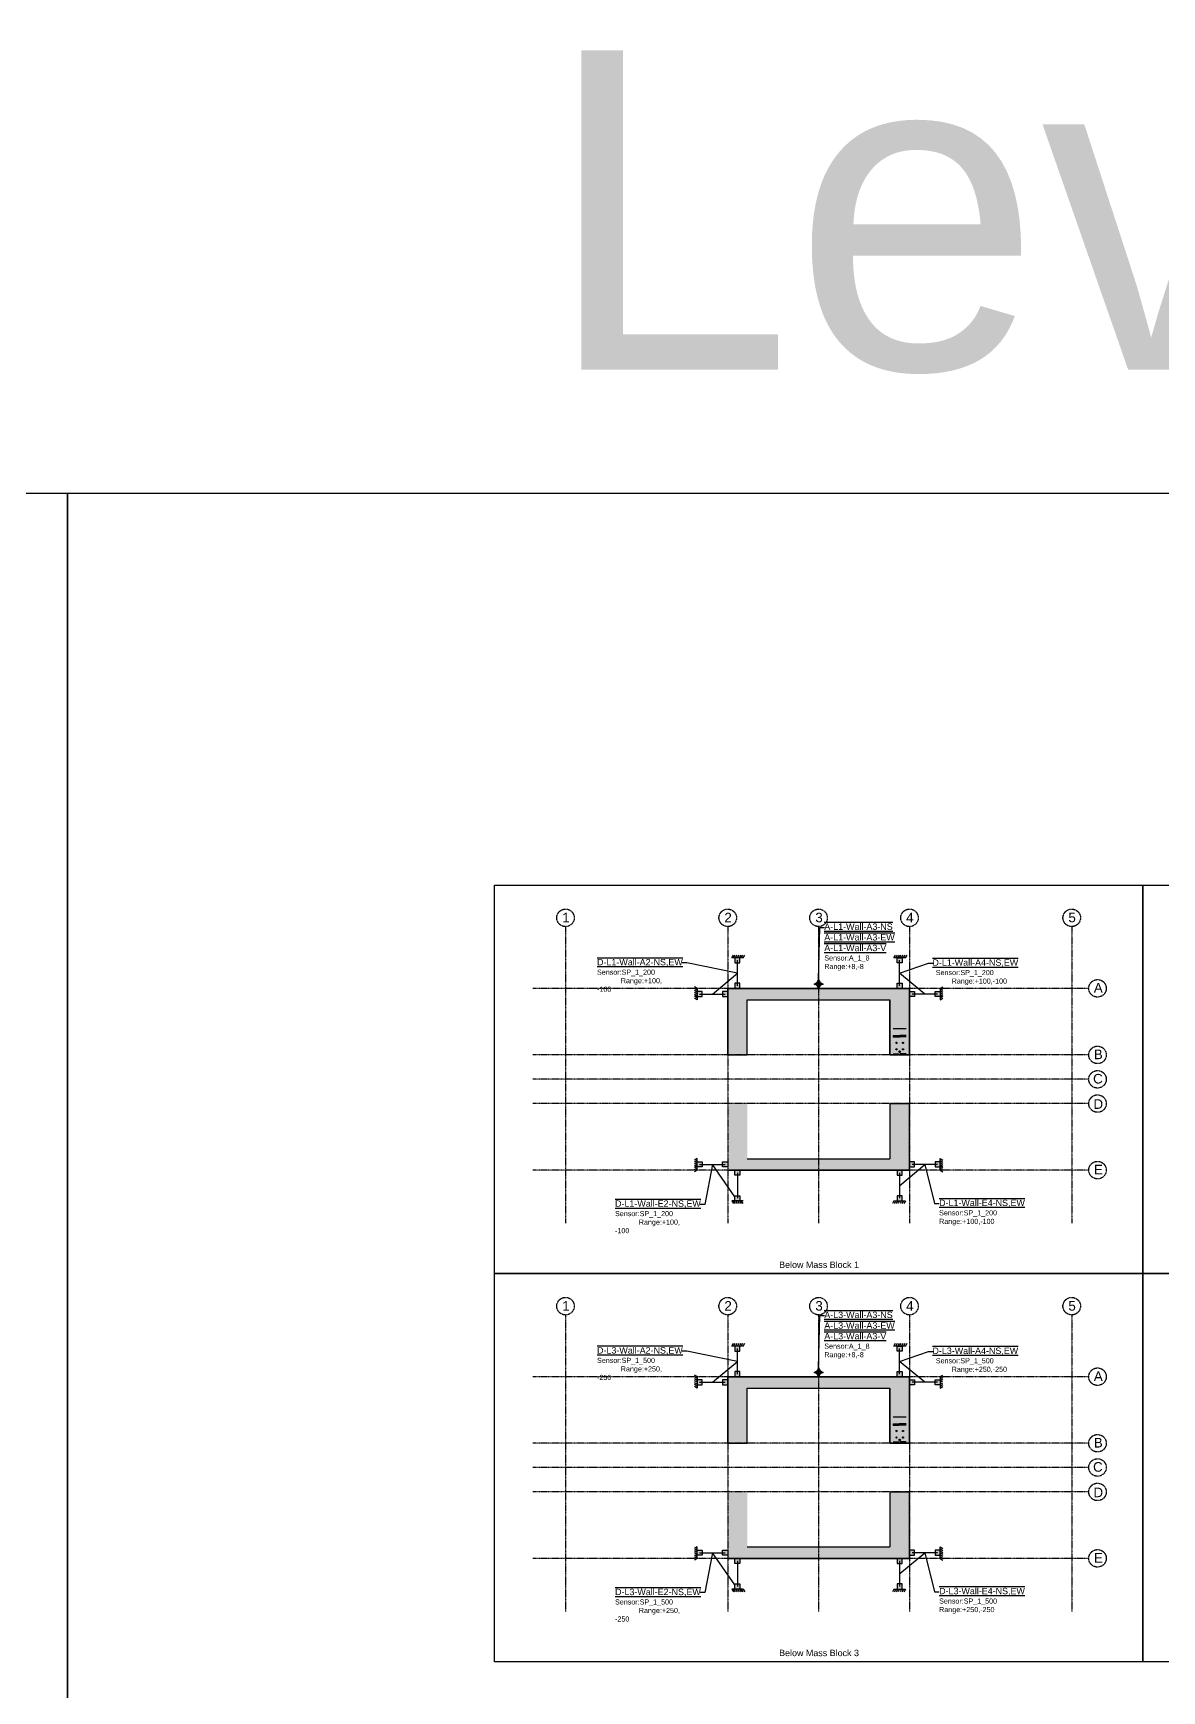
# Model space of a CAD drawing. Header units: millimetres. Extents: x -79526 to 153901, y -45620 to 21119.
# Drawn here: x -42696 to -33860, y 8121 to 21097 of the extents above; entities that cross this region are included whole.
import ezdxf
from ezdxf import colors
from ezdxf.entities.mleader import LeaderData, LeaderLine
from ezdxf.math import Vec2, Vec3

# ---------------------------------------------------------------- set-up
doc = ezdxf.new("R2010")
doc.units = ezdxf.units.MM
doc.header["$MEASUREMENT"] = 0
doc.linetypes.add('CENTER', pattern=[50.8, 31.75, -6.35, 6.35, -6.35])
for name, color, linetype in [('greygrid', 252, 'CENTER'), ('notation', 6, 'Continuous'), ('Note', 7, 'Continuous'), ('Plot', 254, 'Continuous')]:
    doc.layers.add(name, color=color, linetype=linetype)
doc.styles.get("Standard").update_dxf_attribs({"font": 'arial.ttf'})
pattern_1 = [(45, (-51037.34097, -7465.05682), (-0.08838834765, 0.08838834765), [])]
pattern_2 = [(45, (-51037.34097, -10504.51168), (-0.08838834765, 0.08838834765), [])]

msp = doc.modelspace()

# ---------------------------------------------------------------- hatches: boundary and pattern name
h = msp.add_hatch(color=1)
h.dxf.hatch_style = 1
h.paths.add_polyline_path([(-37163, 13620), (-37163, 13660), (-37203, 13660), (-37203, 13620)])
h.paths.add_polyline_path([(-37163, 13820), (-37163, 13860), (-37203, 13860), (-37203, 13820)])
edge = h.paths.add_edge_path()
edge.add_line((-37183, 13640), (-37183, 13840))
h = msp.add_hatch(color=1)
h.dxf.hatch_style = 1
h.paths.add_polyline_path([(-35933, 13620), (-35933, 13660), (-35893, 13660), (-35893, 13620)])
h.paths.add_polyline_path([(-35933, 13820), (-35933, 13860), (-35893, 13860), (-35893, 13820)])
edge = h.paths.add_edge_path()
edge.add_line((-35913, 13640), (-35913, 13840))
h = msp.add_hatch(color=1)
h.dxf.hatch_style = 1
h.paths.add_polyline_path([(-36560, 13666), (-36548, 13688), (-36535, 13666), (-36513, 13654), (-36535, 13641), (-36548, 13620), (-36560, 13641), (-36582, 13654)])
h = msp.add_hatch(color=1)
h.dxf.hatch_style = 1
h.paths.add_polyline_path([(-37499, 13555), (-37459, 13555), (-37459, 13595), (-37499, 13595)])
h.paths.add_polyline_path([(-37299, 13555), (-37259, 13555), (-37259, 13595), (-37299, 13595)])
edge = h.paths.add_edge_path()
edge.add_line((-37479, 13575), (-37279, 13575))
at = {"true_color": 0x939598}
h = msp.add_hatch(dxfattribs=at)
h.set_pattern_fill('ANSI31', color=252)
h.set_pattern_definition(pattern_1)
h.paths.add_polyline_path([(-37106, 13099), (-37106, 13531), (-35989, 13531), (-35989, 13099), (-35836, 13099), (-35836, 13620), (-37259, 13620), (-37259, 13099)])
h = msp.add_hatch(color=1)
h.dxf.hatch_style = 1
h.paths.add_polyline_path([(-35596, 13555), (-35636, 13555), (-35636, 13595), (-35596, 13595)])
h.paths.add_polyline_path([(-35796, 13555), (-35836, 13555), (-35836, 13595), (-35796, 13595)])
edge = h.paths.add_edge_path()
edge.add_line((-35616, 13575), (-35816, 13575))
h = msp.add_hatch(dxfattribs=at)
h.set_pattern_fill('ANSI31', color=252)
h.set_pattern_definition(pattern_1)
h.paths.add_polyline_path([(-37106, 12718), (-37106, 12286), (-35989, 12286), (-35989, 12718), (-35836, 12718), (-35836, 12197), (-37259, 12197), (-37259, 12718)])
h = msp.add_hatch(color=1)
h.dxf.hatch_style = 1
h.paths.add_polyline_path([(-37499, 12262), (-37459, 12262), (-37459, 12222), (-37499, 12222)])
h.paths.add_polyline_path([(-37299, 12262), (-37259, 12262), (-37259, 12222), (-37299, 12222)])
edge = h.paths.add_edge_path()
edge.add_line((-37479, 12242), (-37279, 12242))
h = msp.add_hatch(color=1)
h.dxf.hatch_style = 1
h.paths.add_polyline_path([(-35596, 12262), (-35636, 12262), (-35636, 12222), (-35596, 12222)])
h.paths.add_polyline_path([(-35796, 12262), (-35836, 12262), (-35836, 12222), (-35796, 12222)])
edge = h.paths.add_edge_path()
edge.add_line((-35616, 12242), (-35816, 12242))
h = msp.add_hatch(color=1)
h.dxf.hatch_style = 1
h.paths.add_polyline_path([(-37163, 12197), (-37163, 12157), (-37203, 12157), (-37203, 12197)])
h.paths.add_polyline_path([(-37163, 11997), (-37163, 11957), (-37203, 11957), (-37203, 11997)])
edge = h.paths.add_edge_path()
edge.add_line((-37183, 12177), (-37183, 11977))
h = msp.add_hatch(color=1)
h.dxf.hatch_style = 1
h.paths.add_polyline_path([(-35933, 12197), (-35933, 12157), (-35893, 12157), (-35893, 12197)])
h.paths.add_polyline_path([(-35933, 11997), (-35933, 11957), (-35893, 11957), (-35893, 11997)])
edge = h.paths.add_edge_path()
edge.add_line((-35913, 12177), (-35913, 11977))
h = msp.add_hatch(color=1)
h.dxf.hatch_style = 1
h.paths.add_polyline_path([(-37163, 10580), (-37163, 10620), (-37203, 10620), (-37203, 10580)])
h.paths.add_polyline_path([(-37163, 10780), (-37163, 10820), (-37203, 10820), (-37203, 10780)])
edge = h.paths.add_edge_path()
edge.add_line((-37183, 10600), (-37183, 10800))
h = msp.add_hatch(color=1)
h.dxf.hatch_style = 1
h.paths.add_polyline_path([(-35933, 10580), (-35933, 10620), (-35893, 10620), (-35893, 10580)])
h.paths.add_polyline_path([(-35933, 10780), (-35933, 10820), (-35893, 10820), (-35893, 10780)])
edge = h.paths.add_edge_path()
edge.add_line((-35913, 10600), (-35913, 10800))
h = msp.add_hatch(color=1)
h.dxf.hatch_style = 1
h.paths.add_polyline_path([(-36560, 10627), (-36548, 10648), (-36535, 10627), (-36513, 10614), (-36535, 10602), (-36548, 10580), (-36560, 10602), (-36582, 10614)])
h = msp.add_hatch(color=1)
h.dxf.hatch_style = 1
h.paths.add_polyline_path([(-37499, 10516), (-37459, 10516), (-37459, 10556), (-37499, 10556)])
h.paths.add_polyline_path([(-37299, 10516), (-37259, 10516), (-37259, 10556), (-37299, 10556)])
edge = h.paths.add_edge_path()
edge.add_line((-37479, 10536), (-37279, 10536))
h = msp.add_hatch(dxfattribs=at)
h.set_pattern_fill('ANSI31', color=252)
h.set_pattern_definition(pattern_2)
h.paths.add_polyline_path([(-37106, 10059), (-37106, 10491), (-35989, 10491), (-35989, 10059), (-35836, 10059), (-35836, 10580), (-37259, 10580), (-37259, 10059)])
h = msp.add_hatch(color=1)
h.dxf.hatch_style = 1
h.paths.add_polyline_path([(-35596, 10516), (-35636, 10516), (-35636, 10556), (-35596, 10556)])
h.paths.add_polyline_path([(-35796, 10516), (-35836, 10516), (-35836, 10556), (-35796, 10556)])
edge = h.paths.add_edge_path()
edge.add_line((-35616, 10536), (-35816, 10536))
h = msp.add_hatch(dxfattribs=at)
h.set_pattern_fill('ANSI31', color=252)
h.set_pattern_definition(pattern_2)
h.paths.add_polyline_path([(-37106, 9678), (-37106, 9247), (-35989, 9247), (-35989, 9678), (-35836, 9678), (-35836, 9158), (-37259, 9158), (-37259, 9678)])
h = msp.add_hatch(color=1)
h.dxf.hatch_style = 1
h.paths.add_polyline_path([(-37499, 9222), (-37459, 9222), (-37459, 9182), (-37499, 9182)])
h.paths.add_polyline_path([(-37299, 9222), (-37259, 9222), (-37259, 9182), (-37299, 9182)])
edge = h.paths.add_edge_path()
edge.add_line((-37479, 9202), (-37279, 9202))
h = msp.add_hatch(color=1)
h.dxf.hatch_style = 1
h.paths.add_polyline_path([(-35596, 9222), (-35636, 9222), (-35636, 9182), (-35596, 9182)])
h.paths.add_polyline_path([(-35796, 9222), (-35836, 9222), (-35836, 9182), (-35796, 9182)])
edge = h.paths.add_edge_path()
edge.add_line((-35616, 9202), (-35816, 9202))
h = msp.add_hatch(color=1)
h.dxf.hatch_style = 1
h.paths.add_polyline_path([(-37163, 9158), (-37163, 9118), (-37203, 9118), (-37203, 9158)])
h.paths.add_polyline_path([(-37163, 8958), (-37163, 8918), (-37203, 8918), (-37203, 8958)])
edge = h.paths.add_edge_path()
edge.add_line((-37183, 9138), (-37183, 8938))
h = msp.add_hatch(color=1)
h.dxf.hatch_style = 1
h.paths.add_polyline_path([(-35933, 9158), (-35933, 9118), (-35893, 9118), (-35893, 9158)])
h.paths.add_polyline_path([(-35933, 8958), (-35933, 8918), (-35893, 8918), (-35893, 8958)])
edge = h.paths.add_edge_path()
edge.add_line((-35913, 9138), (-35913, 8938))
at = {"layer": 'Note', "true_color": 0x000000}
h = msp.add_hatch(dxfattribs=at)
h.set_pattern_fill('ANSI31', color=18, angle=360)
h.set_pattern_definition([(45, (-232836.3988, 877690.7706), (-2.24506403, 2.24506403), [])])
h.paths.add_polyline_path([(-35933, 13245, 1), (-35943, 13245, 1)])
h = msp.add_hatch(dxfattribs=at)
h.set_pattern_fill('ANSI31', color=18, angle=360)
h.set_pattern_definition([(45, (-232785.5988, 877690.7706), (-2.24506403, 2.24506403), [])])
h.paths.add_polyline_path([(-35882, 13245, 1), (-35892, 13245, 1)])
h = msp.add_hatch(dxfattribs=at)
h.set_pattern_fill('ANSI31', color=18, angle=360)
h.set_pattern_definition([(45, (-232836.3988, 877741.5706), (-2.24506403, 2.24506403), [])])
h.paths.add_polyline_path([(-35933, 13194, 1), (-35943, 13194, 1)])
h = msp.add_hatch(dxfattribs=at)
h.set_pattern_fill('ANSI31', color=18, angle=360)
h.set_pattern_definition([(45, (-232836.3988, 877792.3706), (-2.24506403, 2.24506403), [])])
h.paths.add_polyline_path([(-35933, 13143, 1), (-35943, 13143, 1)])
h = msp.add_hatch(dxfattribs=at)
h.set_pattern_fill('ANSI31', color=18, angle=360)
h.set_pattern_definition([(45, (-232785.5988, 877741.5706), (-2.24506403, 2.24506403), [])])
h.paths.add_polyline_path([(-35882, 13194, 1), (-35892, 13194, 1)])
h = msp.add_hatch(dxfattribs=at)
h.set_pattern_fill('ANSI31', color=18, angle=360)
h.set_pattern_definition([(45, (-232785.5988, 877792.3706), (-2.24506403, 2.24506403), [])])
h.paths.add_polyline_path([(-35882, 13143, 1), (-35892, 13143, 1)])
h = msp.add_hatch(dxfattribs=at)
h.set_pattern_fill('ANSI31', color=18, angle=360)
h.set_pattern_definition([(45, (-232836.3988, 874651.3157), (-2.24506403, 2.24506403), [])])
h.paths.add_polyline_path([(-35933, 10206, 1), (-35943, 10206, 1)])
h = msp.add_hatch(dxfattribs=at)
h.set_pattern_fill('ANSI31', color=18, angle=360)
h.set_pattern_definition([(45, (-232836.3988, 874702.1157), (-2.24506403, 2.24506403), [])])
h.paths.add_polyline_path([(-35933, 10155, 1), (-35943, 10155, 1)])
h = msp.add_hatch(dxfattribs=at)
h.set_pattern_fill('ANSI31', color=18, angle=360)
h.set_pattern_definition([(45, (-232785.5988, 874651.3157), (-2.24506403, 2.24506403), [])])
h.paths.add_polyline_path([(-35882, 10206, 1), (-35892, 10206, 1)])
h = msp.add_hatch(dxfattribs=at)
h.set_pattern_fill('ANSI31', color=18, angle=360)
h.set_pattern_definition([(45, (-232785.5988, 874702.1157), (-2.24506403, 2.24506403), [])])
h.paths.add_polyline_path([(-35882, 10155, 1), (-35892, 10155, 1)])
h = msp.add_hatch(dxfattribs=at)
h.set_pattern_fill('ANSI31', color=18, angle=360)
h.set_pattern_definition([(45, (-232836.3988, 874752.9157), (-2.24506403, 2.24506403), [])])
h.paths.add_polyline_path([(-35933, 10104, 1), (-35943, 10104, 1)])
h = msp.add_hatch(dxfattribs=at)
h.set_pattern_fill('ANSI31', color=18, angle=360)
h.set_pattern_definition([(45, (-232785.5988, 874752.9157), (-2.24506403, 2.24506403), [])])
h.paths.add_polyline_path([(-35882, 10104, 1), (-35892, 10104, 1)])
at = {"layer": 'Plot', "ltscale": 0.1}
h = msp.add_hatch(dxfattribs=at)
h.set_pattern_fill('ANSI31', color=256)
h.set_pattern_definition([(45, (-429112.5078, -179765.0213), (-2.24506403, 2.24506403), [])])
h.paths.add_polyline_path([(-35906, 13245, 1), (-35919, 13245, 1)])
h = msp.add_hatch(dxfattribs=at)
h.set_pattern_fill('ANSI31', color=256)
h.set_pattern_definition([(45, (-429112.5078, -179885.6713), (-2.24506403, 2.24506403), [])])
h.paths.add_polyline_path([(-35906, 13124, 1), (-35919, 13124, 1)])
h = msp.add_hatch(dxfattribs=at)
h.set_pattern_fill('ANSI31', color=256)
h.set_pattern_definition([(45, (-429112.5078, -182804.476), (-2.24506403, 2.24506403), [])])
h.paths.add_polyline_path([(-35906, 10206, 1), (-35919, 10206, 1)])
h = msp.add_hatch(dxfattribs=at)
h.set_pattern_fill('ANSI31', color=256)
h.set_pattern_definition([(45, (-429112.5078, -182925.126), (-2.24506403, 2.24506403), [])])
h.paths.add_polyline_path([(-35906, 10085, 1), (-35919, 10085, 1)])

# ---------------------------------------------------------------- linework, layer by layer
at = {"color": 1}
for p, q in [((-37228, 13860), (-37215, 13881)), ((-37183, 13860), (-37228, 13860)), ((-37213, 13860), (-37200, 13881)), ((-37198, 13860), (-37185, 13881)), ((-37183, 13860), (-37170, 13881)), ((-37138, 13860), (-37183, 13860)), ((-37183, 13640), (-37183, 13840)), ((-37168, 13860), (-37155, 13881)), ((-37153, 13860), (-37140, 13881)), ((-37138, 13860), (-37125, 13881)), ((-35958, 13860), (-35945, 13881)), ((-35913, 13860), (-35958, 13860)), ((-35943, 13860), (-35930, 13881)), ((-35928, 13860), (-35915, 13881)), ((-35913, 13860), (-35900, 13881)), ((-35868, 13860), (-35913, 13860)), ((-35913, 13640), (-35913, 13840)), ((-35898, 13860), (-35885, 13881)), ((-35883, 13860), (-35870, 13881)), ((-35868, 13860), (-35855, 13881)), ((-37499, 13620), (-37520, 13633)), ((-35596, 13620), (-35575, 13633)), ((-37499, 13605), (-37520, 13618)), ((-37499, 13590), (-37520, 13603)), ((-37499, 13575), (-37520, 13588)), ((-37499, 13560), (-37520, 13573)), ((-37499, 13545), (-37520, 13558)), ((-37499, 13530), (-37520, 13543)), ((-37499, 13620), (-37499, 13575)), ((-37499, 13575), (-37499, 13530)), ((-37479, 13575), (-37329, 13575)), ((-37479, 13575), (-37279, 13575)), ((-35616, 13575), (-35816, 13575)), ((-35616, 13575), (-35766, 13575)), ((-35596, 13620), (-35596, 13575)), ((-35596, 13605), (-35575, 13618)), ((-35596, 13590), (-35575, 13603)), ((-35596, 13575), (-35575, 13588)), ((-35596, 13575), (-35596, 13530)), ((-35596, 13560), (-35575, 13573)), ((-35596, 13545), (-35575, 13558)), ((-35596, 13530), (-35575, 13543)), ((-37499, 12287), (-37520, 12274)), ((-37499, 12272), (-37520, 12259)), ((-37499, 12257), (-37520, 12244)), ((-37499, 12242), (-37520, 12229)), ((-37499, 12227), (-37520, 12214)), ((-37499, 12212), (-37520, 12199)), ((-37499, 12242), (-37499, 12287)), ((-37499, 12197), (-37499, 12242)), ((-37479, 12242), (-37329, 12242)), ((-37479, 12242), (-37279, 12242)), ((-35616, 12242), (-35816, 12242)), ((-35616, 12242), (-35766, 12242)), ((-35596, 12242), (-35596, 12287)), ((-35596, 12287), (-35575, 12274)), ((-35596, 12272), (-35575, 12259)), ((-35596, 12257), (-35575, 12244)), ((-35596, 12197), (-35596, 12242)), ((-35596, 12242), (-35575, 12229)), ((-35596, 12227), (-35575, 12214)), ((-35596, 12212), (-35575, 12199)), ((-37499, 12197), (-37520, 12184)), ((-37183, 12177), (-37183, 11977)), ((-35913, 12177), (-35913, 11977)), ((-35596, 12197), (-35575, 12184)), ((-37183, 11957), (-37228, 11957)), ((-37228, 11957), (-37215, 11936)), ((-37213, 11957), (-37200, 11936)), ((-37198, 11957), (-37185, 11936)), ((-37138, 11957), (-37183, 11957)), ((-37183, 11957), (-37170, 11936)), ((-37168, 11957), (-37155, 11936)), ((-37153, 11957), (-37140, 11936)), ((-35958, 11957), (-35970, 11936)), ((-35958, 11957), (-35913, 11957)), ((-35943, 11957), (-35955, 11936)), ((-35928, 11957), (-35940, 11936)), ((-35913, 11957), (-35925, 11936)), ((-35913, 11957), (-35868, 11957)), ((-35898, 11957), (-35910, 11936)), ((-35883, 11957), (-35895, 11936)), ((-35868, 11957), (-35880, 11936)), ((-37228, 10820), (-37215, 10842)), ((-37183, 10820), (-37228, 10820)), ((-37213, 10820), (-37200, 10842)), ((-37198, 10820), (-37185, 10842)), ((-37183, 10820), (-37170, 10842)), ((-37138, 10820), (-37183, 10820)), ((-37183, 10600), (-37183, 10800)), ((-37168, 10820), (-37155, 10842)), ((-37153, 10820), (-37140, 10842)), ((-37138, 10820), (-37125, 10842)), ((-35958, 10820), (-35945, 10842)), ((-35913, 10820), (-35958, 10820)), ((-35943, 10820), (-35930, 10842)), ((-35928, 10820), (-35915, 10842)), ((-35913, 10820), (-35900, 10842)), ((-35868, 10820), (-35913, 10820)), ((-35913, 10600), (-35913, 10800)), ((-35898, 10820), (-35885, 10842)), ((-35883, 10820), (-35870, 10842)), ((-35868, 10820), (-35855, 10842)), ((-37499, 10581), (-37520, 10593)), ((-37499, 10566), (-37520, 10578)), ((-37499, 10551), (-37520, 10563)), ((-37499, 10536), (-37520, 10548)), ((-37499, 10521), (-37520, 10533)), ((-37499, 10506), (-37520, 10518)), ((-37499, 10581), (-37499, 10536)), ((-37499, 10536), (-37499, 10491)), ((-37479, 10536), (-37329, 10536)), ((-37479, 10536), (-37279, 10536)), ((-35616, 10536), (-35816, 10536)), ((-35616, 10536), (-35766, 10536)), ((-35596, 10581), (-35575, 10593)), ((-35596, 10581), (-35596, 10536)), ((-35596, 10566), (-35575, 10578)), ((-35596, 10551), (-35575, 10563)), ((-35596, 10536), (-35575, 10548)), ((-35596, 10536), (-35596, 10491)), ((-35596, 10521), (-35575, 10533)), ((-35596, 10506), (-35575, 10518)), ((-37499, 10491), (-37520, 10503)), ((-35596, 10491), (-35575, 10503)), ((-37499, 9247), (-37520, 9235)), ((-37499, 9232), (-37520, 9220)), ((-37499, 9217), (-37520, 9205)), ((-37499, 9202), (-37499, 9247)), ((-35596, 9202), (-35596, 9247)), ((-35596, 9247), (-35575, 9235)), ((-35596, 9232), (-35575, 9220)), ((-35596, 9217), (-35575, 9205)), ((-37499, 9202), (-37520, 9190)), ((-37499, 9187), (-37520, 9175)), ((-37499, 9172), (-37520, 9160)), ((-37499, 9157), (-37520, 9145)), ((-37499, 9157), (-37499, 9202)), ((-37479, 9202), (-37329, 9202)), ((-37479, 9202), (-37279, 9202)), ((-37183, 9138), (-37183, 8938)), ((-35913, 9138), (-35913, 8938)), ((-35616, 9202), (-35816, 9202)), ((-35616, 9202), (-35766, 9202)), ((-35596, 9157), (-35596, 9202)), ((-35596, 9202), (-35575, 9190)), ((-35596, 9187), (-35575, 9175)), ((-35596, 9172), (-35575, 9160)), ((-35596, 9157), (-35575, 9145)), ((-37183, 8918), (-37228, 8918)), ((-37228, 8918), (-37215, 8896)), ((-37213, 8918), (-37200, 8896)), ((-37198, 8918), (-37185, 8896)), ((-37138, 8918), (-37183, 8918)), ((-37183, 8918), (-37170, 8896)), ((-37168, 8918), (-37155, 8896)), ((-37153, 8918), (-37140, 8896)), ((-37138, 8918), (-37125, 8896)), ((-35958, 8918), (-35970, 8896)), ((-35958, 8918), (-35913, 8918)), ((-35943, 8918), (-35955, 8896)), ((-35928, 8918), (-35940, 8896)), ((-35913, 8918), (-35925, 8896)), ((-35913, 8918), (-35868, 8918)), ((-35898, 8918), (-35910, 8896)), ((-35883, 8918), (-35895, 8896)), ((-35868, 8918), (-35880, 8896))]:
    msp.add_line(p, q, dxfattribs=at)
for p, q in [((-37259, 13099), (-37259, 13620)), ((-37259, 13620), (-35836, 13620)), ((-35836, 13099), (-35836, 13620)), ((-35836, 13099), (-35989, 13099)), ((-35836, 12197), (-37259, 12197)), ((-37259, 10059), (-37259, 10580)), ((-37259, 10580), (-35836, 10580)), ((-36582, 10614), (-36513, 10614)), ((-36513, 10614), (-36513, 10614)), ((-35836, 10059), (-35836, 10580)), ((-35836, 10059), (-35989, 10059)), ((-35836, 9158), (-37259, 9158))]:
    msp.add_line(p, q)
for points in [[(-60976, -1340), (-42427, -1340), (-42427, 17493), (-60976, 17493)], [(-42427, -1340), (-23878, -1340), (-23878, 17493), (-42427, 17493)], [(-39085, 14428), (-34010, 14428), (-34010, 11389), (-39085, 11389)], [(-34010, 14428), (-28936, 14428), (-28936, 11389), (-34010, 11389)], [(-39085, 11389), (-34010, 11389), (-34010, 8349), (-39085, 8349)], [(-34010, 11389), (-28936, 11389), (-28936, 8349), (-34010, 8349)]]:
    msp.add_lwpolyline(points, close=True)
for points in [[(-37163, 13820), (-37163, 13860), (-37203, 13860), (-37203, 13820)], [(-35933, 13820), (-35933, 13860), (-35893, 13860), (-35893, 13820)], [(-37163, 13620), (-37163, 13660), (-37203, 13660), (-37203, 13620)], [(-35933, 13620), (-35933, 13660), (-35893, 13660), (-35893, 13620)], [(-37499, 13555), (-37459, 13555), (-37459, 13595), (-37499, 13595)], [(-37299, 13555), (-37259, 13555), (-37259, 13595), (-37299, 13595)], [(-35796, 13555), (-35836, 13555), (-35836, 13595), (-35796, 13595)], [(-35596, 13555), (-35636, 13555), (-35636, 13595), (-35596, 13595)], [(-37499, 12262), (-37459, 12262), (-37459, 12222), (-37499, 12222)], [(-37299, 12262), (-37259, 12262), (-37259, 12222), (-37299, 12222)], [(-35796, 12262), (-35836, 12262), (-35836, 12222), (-35796, 12222)], [(-35596, 12262), (-35636, 12262), (-35636, 12222), (-35596, 12222)], [(-37163, 12197), (-37163, 12157), (-37203, 12157), (-37203, 12197)], [(-35933, 12197), (-35933, 12157), (-35893, 12157), (-35893, 12197)], [(-37163, 11997), (-37163, 11957), (-37203, 11957), (-37203, 11997)], [(-35933, 11997), (-35933, 11957), (-35893, 11957), (-35893, 11997)], [(-37163, 10780), (-37163, 10820), (-37203, 10820), (-37203, 10780)], [(-35933, 10780), (-35933, 10820), (-35893, 10820), (-35893, 10780)], [(-37499, 10516), (-37459, 10516), (-37459, 10556), (-37499, 10556)], [(-37299, 10516), (-37259, 10516), (-37259, 10556), (-37299, 10556)], [(-37163, 10580), (-37163, 10620), (-37203, 10620), (-37203, 10580)], [(-35933, 10580), (-35933, 10620), (-35893, 10620), (-35893, 10580)], [(-35796, 10516), (-35836, 10516), (-35836, 10556), (-35796, 10556)], [(-35596, 10516), (-35636, 10516), (-35636, 10556), (-35596, 10556)], [(-37499, 9222), (-37459, 9222), (-37459, 9182), (-37499, 9182)], [(-37299, 9222), (-37259, 9222), (-37259, 9182), (-37299, 9182)], [(-35796, 9222), (-35836, 9222), (-35836, 9182), (-35796, 9182)], [(-35596, 9222), (-35636, 9222), (-35636, 9182), (-35596, 9182)], [(-37163, 9158), (-37163, 9118), (-37203, 9118), (-37203, 9158)], [(-35933, 9158), (-35933, 9118), (-35893, 9118), (-35893, 9158)], [(-37163, 8958), (-37163, 8918), (-37203, 8918), (-37203, 8958)], [(-35933, 8958), (-35933, 8918), (-35893, 8918), (-35893, 8958)]]:
    msp.add_lwpolyline(points, close=True, dxfattribs=at)
for points in [[(-36560, 13666), (-36548, 13688), (-36535, 13666), (-36513, 13654), (-36535, 13641), (-36548, 13620), (-36560, 13641), (-36582, 13654), (-36560, 13666)], [(-37106, 13099), (-37106, 13531), (-35989, 13531), (-35989, 13099), (-35836, 13099), (-35836, 13620), (-37259, 13620), (-37259, 13099), (-37106, 13099)], [(-36560, 10627), (-36548, 10648), (-36535, 10627), (-36513, 10614), (-36535, 10602), (-36548, 10580), (-36560, 10602), (-36582, 10614), (-36560, 10627)], [(-37106, 10059), (-37106, 10491), (-35989, 10491), (-35989, 10059), (-35836, 10059), (-35836, 10580), (-37259, 10580), (-37259, 10059), (-37106, 10059)]]:
    msp.add_lwpolyline(points)
at = {"layer": 'greygrid', "lineweight": -2, "ltscale": 0.2}
for p, q in [((-38529, 14103), (-38529, 11782)), ((-37259, 14103), (-37259, 11782)), ((-36548, 14103), (-36548, 11782)), ((-35836, 14103), (-35836, 11782)), ((-34566, 14103), (-34566, 11782)), ((-34432, 13620), (-38785, 13620)), ((-34432, 13099), (-38785, 13099)), ((-34432, 12908), (-38785, 12908)), ((-34432, 12718), (-38785, 12718)), ((-34432, 12197), (-38785, 12197)), ((-38529, 11064), (-38529, 8743)), ((-37259, 11064), (-37259, 8743)), ((-36548, 11064), (-36548, 8743)), ((-35836, 11064), (-35836, 8743)), ((-34566, 11064), (-34566, 8743)), ((-34432, 10580), (-38785, 10580)), ((-34432, 10059), (-38785, 10059)), ((-34432, 9869), (-38785, 9869)), ((-34432, 9678), (-38785, 9678)), ((-34432, 9158), (-38785, 9158))]:
    msp.add_line(p, q, dxfattribs=at)
at = {"layer": 'greygrid', "ltscale": 0.2}
for centre in [(-38529, 14172), (-37259, 14172), (-36548, 14172), (-35836, 14172), (-35836, 14172), (-34566, 14172), (-34364, 13620), (-34364, 13099), (-34364, 12908), (-34364, 12718), (-34364, 12197), (-38529, 11132), (-37259, 11132), (-36548, 11132), (-35836, 11132), (-35836, 11132), (-34566, 11132), (-34364, 10580), (-34364, 10059), (-34364, 9869), (-34364, 9678), (-34364, 9158)]:
    msp.add_circle(centre, 68.5, dxfattribs=at)
at = {"layer": 'Note'}
for p, q in [((-37259, 13620), (-35836, 13620)), ((-37259, 13620), (-37259, 13099)), ((-37106, 13531), (-35989, 13531)), ((-35989, 13099), (-35989, 13531)), ((-35836, 13620), (-35836, 13099)), ((-35836, 13620), (-35836, 13099)), ((-35989, 13099), (-35836, 13099)), ((-35989, 13099), (-35836, 13099)), ((-35989, 12718), (-35989, 12286)), ((-35989, 12718), (-35836, 12718)), ((-35989, 12718), (-35836, 12718)), ((-35836, 12197), (-35836, 12718)), ((-37106, 12286), (-35989, 12286)), ((-37259, 12197), (-35836, 12197)), ((-37259, 10580), (-35836, 10580)), ((-37259, 10580), (-37259, 10059)), ((-35836, 10580), (-35836, 10059)), ((-35836, 10580), (-35836, 10059)), ((-37106, 10491), (-35989, 10491)), ((-35989, 10059), (-35989, 10491)), ((-35989, 10059), (-35836, 10059)), ((-35989, 10059), (-35836, 10059)), ((-35989, 9678), (-35989, 9247)), ((-35989, 9678), (-35836, 9678)), ((-35989, 9678), (-35836, 9678)), ((-35836, 9158), (-35836, 9678)), ((-37106, 9247), (-35989, 9247)), ((-37259, 9158), (-35836, 9158))]:
    msp.add_line(p, q, dxfattribs=at)
for centre in [(-35938, 13245), (-35887, 13245), (-35938, 13194), (-35938, 13143), (-35887, 13194), (-35887, 13143), (-35938, 10206), (-35938, 10155), (-35887, 10206), (-35887, 10155), (-35938, 10104), (-35887, 10104)]:
    msp.add_circle(centre, 4.76, dxfattribs=at)
at = {"layer": 'Plot'}
for p, q in [((-35862, 13302), (-35964, 13302)), ((-35964, 13250), (-35916, 13250)), ((-35964, 13240), (-35916, 13240)), ((-35862, 13250), (-35910, 13250)), ((-35862, 13240), (-35910, 13240)), ((-35964, 13108), (-35916, 13108)), ((-35862, 13108), (-35910, 13108)), ((-35964, 13099), (-35916, 13099)), ((-35862, 13099), (-35910, 13099)), ((-35862, 10262), (-35964, 10262)), ((-35964, 10210), (-35916, 10210)), ((-35964, 10201), (-35916, 10201)), ((-35862, 10210), (-35910, 10210)), ((-35862, 10201), (-35910, 10201)), ((-35964, 10069), (-35916, 10069)), ((-35964, 10059), (-35916, 10059)), ((-35862, 10069), (-35910, 10069)), ((-35862, 10059), (-35910, 10059))]:
    msp.add_line(p, q, dxfattribs=at)
at = {"layer": 'Plot', "ltscale": 0.1}
for p, q in [((-35964, 13251), (-35964, 13239)), ((-35989, 13099), (-35964, 13099)), ((-35964, 10212), (-35964, 10199)), ((-35989, 10059), (-35964, 10059))]:
    msp.add_line(p, q, dxfattribs=at)
for centre in [(-35913, 13245), (-35913, 13124), (-35913, 10206), (-35913, 10085)]:
    msp.add_circle(centre, 6.35, dxfattribs=at)

# ---------------------------------------------------------------- texts
at = {"layer": 'greygrid', "color": 251, "lineweight": -2, "ltscale": 0.2, "true_color": 0x525252, "char_height": 75, "attachment_point": 5}
for s, insert in [('1', (-38526, 14174)), ('2', (-37256, 14174)), ('3', (-36544, 14174)), ('4', (-35833, 14174)), ('5', (-34563, 14174)), ('A', (-34358, 13624)), ('B', (-34358, 13103)), ('C', (-34361, 12912)), ('D', (-34358, 12714)), ('E', (-34358, 12201)), ('1', (-38526, 11134)), ('2', (-37256, 11134)), ('3', (-36544, 11134)), ('4', (-35833, 11134)), ('5', (-34563, 11134)), ('A', (-34358, 10584)), ('B', (-34358, 10063)), ('C', (-34361, 9873)), ('D', (-34358, 9674)), ('E', (-34358, 9162))]:
    msp.add_mtext_dynamic_manual_height_columns(s, width=22.5, gutter_width=50, heights=[0], dxfattribs=dict(at, insert=insert))
at = {"layer": 'greygrid', "lineweight": -2, "ltscale": 0.2, "char_height": 50, "attachment_point": 5}
for s, insert in [('Below Mass Block 1', (-36544, 11456)), ('Below Mass Block 3', (-36544, 8417))]:
    msp.add_mtext_dynamic_manual_height_columns(s, width=881.73, gutter_width=50, heights=[0], dxfattribs=dict(at, insert=insert))
at = {"layer": 'Plot', "insert": (-38691, 20964), "char_height": 2500, "attachment_point": 1}
msp.add_mtext_dynamic_manual_height_columns('Levels', width=10396.68, gutter_width=0, heights=[1244], dxfattribs=at)

# ---------------------------------------------------------------- leaders
at = {"layer": 'notation'}
ml = msp.add_multileader_mtext('Standard', dxfattribs=at)
ml.set_content('\\pxsm1,ql;{\\L\\OA-L1-Wall-A3-NS\\PA-L1-Wall-A3-EW}\\P{\\L\\OA-L1-Wall-A3-V}\\P{\\H0.8x;Sensor:A_1_8                     \\PRange:+8,-8}', color=256)
ml.set_leader_properties()
ml.build(insert=Vec2(0, 0))
ml.multileader.update_dxf_attribs({"dogleg_length": 0.36, "arrow_head_size": 0.18})
ctx = ml.context
ctx.base_point, ctx.char_height, ctx.arrow_head_size, ctx.landing_gap_size, ctx.plane_origin = Vec3(-36503, 14097), 50, 0.18, 0.09, Vec3(-36568, 14188)
notes = []
notes.append((ctx, [(1, (1, 1, 0), (-36538, 14097), (1, 0), 35.4, [(1, [(-36548, 13688)], 0, [])])]))
ctx.mtext.insert, ctx.mtext.rotation, ctx.mtext.width, ctx.mtext.flow_direction = Vec3(-36503, 14128), 6.283185, 661.08, 5
ml = msp.add_multileader_mtext('Standard', dxfattribs=at)
ml.set_content('\\pxsm1;{\\L\\OD-L1-Wall-A2-NS,EW}\\P\\pql;{\\H0.8x;Sensor:SP_1_200                Range:+100, -100}', color=256)
ml.set_leader_properties()
ml.build(insert=Vec2(0, 0))
ml.multileader.update_dxf_attribs({"dogleg_length": 0.36, "arrow_head_size": 0.18})
ctx = ml.context
ctx.base_point, ctx.char_height, ctx.arrow_head_size, ctx.landing_gap_size, ctx.plane_origin, ctx.plane_x_axis, ctx.plane_y_axis = Vec3(-38282, 13819), 50, 0.18, 0.09, Vec3(-37931, 14020), Vec3(1, 0.000009), Vec3(-0.000009, 1)
notes.append((ctx, [(1, (1, 1, 0), (-37579, 13819), (-1, -0.000009), 37.5, [(1, [(-37379, 13575), (-37183, 13740)], 0, [])])]))
ctx.mtext.insert, ctx.mtext.text_direction, ctx.mtext.rotation, ctx.mtext.width, ctx.mtext.flow_direction = Vec3(-38282, 13850), Vec3(1, 0.000009), 0.000009, 510.98, 5
ml = msp.add_multileader_mtext('Standard', dxfattribs=at)
ml.set_content('\\pxsm1;{\\L\\OD-L1-Wall-A4-NS,EW}\\P\\pql;{\\H0.8x;Sensor:SP_1_200                     Range:+100,-100}', color=256)
ml.set_leader_properties()
ml.build(insert=Vec2(0, 0))
ml.multileader.update_dxf_attribs({"dogleg_length": 0.36, "arrow_head_size": 0.18})
ctx = ml.context
ctx.base_point, ctx.char_height, ctx.arrow_head_size, ctx.landing_gap_size, ctx.plane_origin = Vec3(-35650, 13817), 50, 0.18, 0.09, Vec3(-35319, 13688)
ctx.text_align_type = 2
notes.append((ctx, [(1, (1, 1, 0), (-35687, 13817), (1, 0), 37.5, [(1, [(-35716, 13575), (-35913, 13740)], 0, [])])]))
ctx.mtext.insert, ctx.mtext.width, ctx.mtext.defined_height, ctx.mtext.alignment, ctx.mtext.flow_direction = Vec3(-34985, 13847), 644.91, 197, 3, 5
ml = msp.add_multileader_mtext('Standard', dxfattribs=at)
ml.set_content('\\pxsm1;{\\L\\OD-L1-Wall-E2-NS,EW}\\P\\pql;{\\H0.8x;Sensor:SP_1_200                Range:+100, -100}', color=256)
ml.set_leader_properties()
ml.build(insert=Vec2(0, 0))
ml.multileader.update_dxf_attribs({"dogleg_length": 0.36, "arrow_head_size": 0.18})
ctx = ml.context
ctx.base_point, ctx.char_height, ctx.arrow_head_size, ctx.landing_gap_size, ctx.plane_origin, ctx.plane_x_axis, ctx.plane_y_axis = Vec3(-38141, 11929), 50, 0.18, 0.09, Vec3(-37755, 12435), Vec3(1, 0.000009), Vec3(-0.000009, 1)
notes.append((ctx, [(1, (1, 1, 0), (-37438, 11929), (-1, -0.000009), 37.5, [(1, [(-37203, 11989), (-37379, 12242)], 0, [])])]))
ctx.mtext.insert, ctx.mtext.text_direction, ctx.mtext.rotation, ctx.mtext.width, ctx.mtext.flow_direction = Vec3(-38141, 11960), Vec3(1, 0.000009), 0.000009, 510.98, 5
ml = msp.add_multileader_mtext('Standard', dxfattribs=at)
ml.set_content('{\\L\\OD-L1-Wall-E4-NS,EW}\\P{\\H0.8x;Sensor:SP_1_200                    Range:+100,-100}', color=256)
ml.set_leader_properties()
ml.build(insert=Vec2(0, 0))
ml.multileader.update_dxf_attribs({"dogleg_length": 0.36, "arrow_head_size": 0.18})
ctx = ml.context
ctx.base_point, ctx.char_height, ctx.arrow_head_size, ctx.landing_gap_size, ctx.plane_origin, ctx.plane_x_axis, ctx.plane_y_axis = Vec3(-35604, 11936), 50, 0.18, 0.09, Vec3(-35273, 12064), Vec3(1, 0.000009), Vec3(-0.000009, 1)
notes.append((ctx, [(1, (1, 1, 0), (-35641, 11936), (1, 0.000009), 37.5, [(1, [(-35913, 12077), (-35716, 12242)], 0, [])])]))
ctx.mtext.insert, ctx.mtext.text_direction, ctx.mtext.rotation, ctx.mtext.width, ctx.mtext.flow_direction = Vec3(-35604, 11966), Vec3(1, 0.000009), 0.000009, 510.98, 5
ml = msp.add_multileader_mtext('Standard', dxfattribs=at)
ml.set_content('\\pxsm1,ql;{\\L\\OA-L3-Wall-A3-NS\\PA-L3-Wall-A3-EW}\\P{\\L\\OA-L3-Wall-A3-V}\\P{\\H0.8x;Sensor:A_1_8                     \\PRange:+8,-8}', color=256)
ml.set_leader_properties()
ml.build(insert=Vec2(0, 0))
ml.multileader.update_dxf_attribs({"dogleg_length": 0.36, "arrow_head_size": 0.18})
ctx = ml.context
ctx.base_point, ctx.char_height, ctx.arrow_head_size, ctx.landing_gap_size, ctx.plane_origin = Vec3(-36503, 11058), 50, 0.18, 0.09, Vec3(-36568, 11148)
notes.append((ctx, [(1, (1, 1, 0), (-36538, 11058), (1, 0), 35.4, [(1, [(-36548, 10648)], 0, [])])]))
ctx.mtext.insert, ctx.mtext.rotation, ctx.mtext.width, ctx.mtext.flow_direction = Vec3(-36503, 11089), 6.283185, 661.08, 5
ml = msp.add_multileader_mtext('Standard', dxfattribs=at)
ml.set_content('\\pxsm1;{\\L\\OD-L3-Wall-A2-NS,EW}\\P\\pql;{\\H0.8x;Sensor:SP_1_500                Range:+250, -250}', color=256)
ml.set_leader_properties()
ml.build(insert=Vec2(0, 0))
ml.multileader.update_dxf_attribs({"dogleg_length": 0.36, "arrow_head_size": 0.18})
ctx = ml.context
ctx.base_point, ctx.char_height, ctx.arrow_head_size, ctx.landing_gap_size, ctx.plane_origin, ctx.plane_x_axis, ctx.plane_y_axis = Vec3(-38282, 10780), 50, 0.18, 0.09, Vec3(-37931, 10981), Vec3(1, 0.000009), Vec3(-0.000009, 1)
notes.append((ctx, [(1, (1, 1, 0), (-37579, 10780), (-1, -0.000009), 37.5, [(1, [(-37379, 10536), (-37183, 10700)], 0, [])])]))
ctx.mtext.insert, ctx.mtext.text_direction, ctx.mtext.rotation, ctx.mtext.width, ctx.mtext.flow_direction = Vec3(-38282, 10811), Vec3(1, 0.000009), 0.000009, 510.98, 5
ml = msp.add_multileader_mtext('Standard', dxfattribs=at)
ml.set_content('\\pxsm1;{\\L\\OD-L3-Wall-A4-NS,EW}\\P\\pql;{\\H0.8x;Sensor:SP_1_500                     Range:+250,-250}', color=256)
ml.set_leader_properties()
ml.build(insert=Vec2(0, 0))
ml.multileader.update_dxf_attribs({"dogleg_length": 0.36, "arrow_head_size": 0.18})
ctx = ml.context
ctx.base_point, ctx.char_height, ctx.arrow_head_size, ctx.landing_gap_size, ctx.plane_origin = Vec3(-35650, 10777), 50, 0.18, 0.09, Vec3(-35319, 10649)
ctx.text_align_type = 2
notes.append((ctx, [(1, (1, 1, 0), (-35687, 10777), (1, 0), 37.5, [(1, [(-35716, 10536), (-35913, 10700)], 0, [])])]))
ctx.mtext.insert, ctx.mtext.width, ctx.mtext.defined_height, ctx.mtext.alignment, ctx.mtext.flow_direction = Vec3(-34985, 10808), 644.91, 197, 3, 5
ml = msp.add_multileader_mtext('Standard', dxfattribs=at)
ml.set_content('\\pxsm1;{\\L\\OD-L3-Wall-E2-NS,EW}\\P\\pql;{\\H0.8x;Sensor:SP_1_500                Range:+250, -250}', color=256)
ml.set_leader_properties()
ml.build(insert=Vec2(0, 0))
ml.multileader.update_dxf_attribs({"dogleg_length": 0.36, "arrow_head_size": 0.18})
ctx = ml.context
ctx.base_point, ctx.char_height, ctx.arrow_head_size, ctx.landing_gap_size, ctx.plane_origin, ctx.plane_x_axis, ctx.plane_y_axis = Vec3(-38141, 8890), 50, 0.18, 0.09, Vec3(-37755, 9395), Vec3(1, 0.000009), Vec3(-0.000009, 1)
notes.append((ctx, [(1, (1, 1, 0), (-37438, 8890), (-1, -0.000009), 37.5, [(1, [(-37203, 8950), (-37379, 9202)], 0, [])])]))
ctx.mtext.insert, ctx.mtext.text_direction, ctx.mtext.rotation, ctx.mtext.width, ctx.mtext.flow_direction = Vec3(-38141, 8920), Vec3(1, 0.000009), 0.000009, 510.98, 5
ml = msp.add_multileader_mtext('Standard', dxfattribs=at)
ml.set_content('{\\L\\OD-L3-Wall-E4-NS,EW}\\P{\\H0.8x;Sensor:SP_1_500                    Range:+250,-250}', color=256)
ml.set_leader_properties()
ml.build(insert=Vec2(0, 0))
ml.multileader.update_dxf_attribs({"dogleg_length": 0.36, "arrow_head_size": 0.18})
ctx = ml.context
ctx.base_point, ctx.char_height, ctx.arrow_head_size, ctx.landing_gap_size, ctx.plane_origin, ctx.plane_x_axis, ctx.plane_y_axis = Vec3(-35604, 8896), 50, 0.18, 0.09, Vec3(-35273, 9024), Vec3(1, 0.000009), Vec3(-0.000009, 1)
notes.append((ctx, [(1, (1, 1, 0), (-35641, 8896), (1, 0.000009), 37.5, [(1, [(-35913, 9038), (-35716, 9202)], 0, [])])]))
ctx.mtext.insert, ctx.mtext.text_direction, ctx.mtext.rotation, ctx.mtext.width, ctx.mtext.flow_direction = Vec3(-35604, 8927), Vec3(1, 0.000009), 0.000009, 510.98, 5
for ctx, leaders in notes:
    for number, flags, end, landing, length, lines in leaders:
        leader = LeaderData()
        leader.index, (leader.has_last_leader_line, leader.has_dogleg_vector, leader.attachment_direction) = number, flags
        leader.last_leader_point, leader.dogleg_vector, leader.dogleg_length = Vec3(end), Vec3(landing), length
        for number, points, colour, breaks in lines:
            line = LeaderLine()
            line.index, line.vertices, line.color, line.breaks = number, Vec3.list(points), colors.encode_raw_color(colour), breaks
            leader.lines.append(line)
        ctx.leaders.append(leader)

doc.saveas('drawing.dxf')
